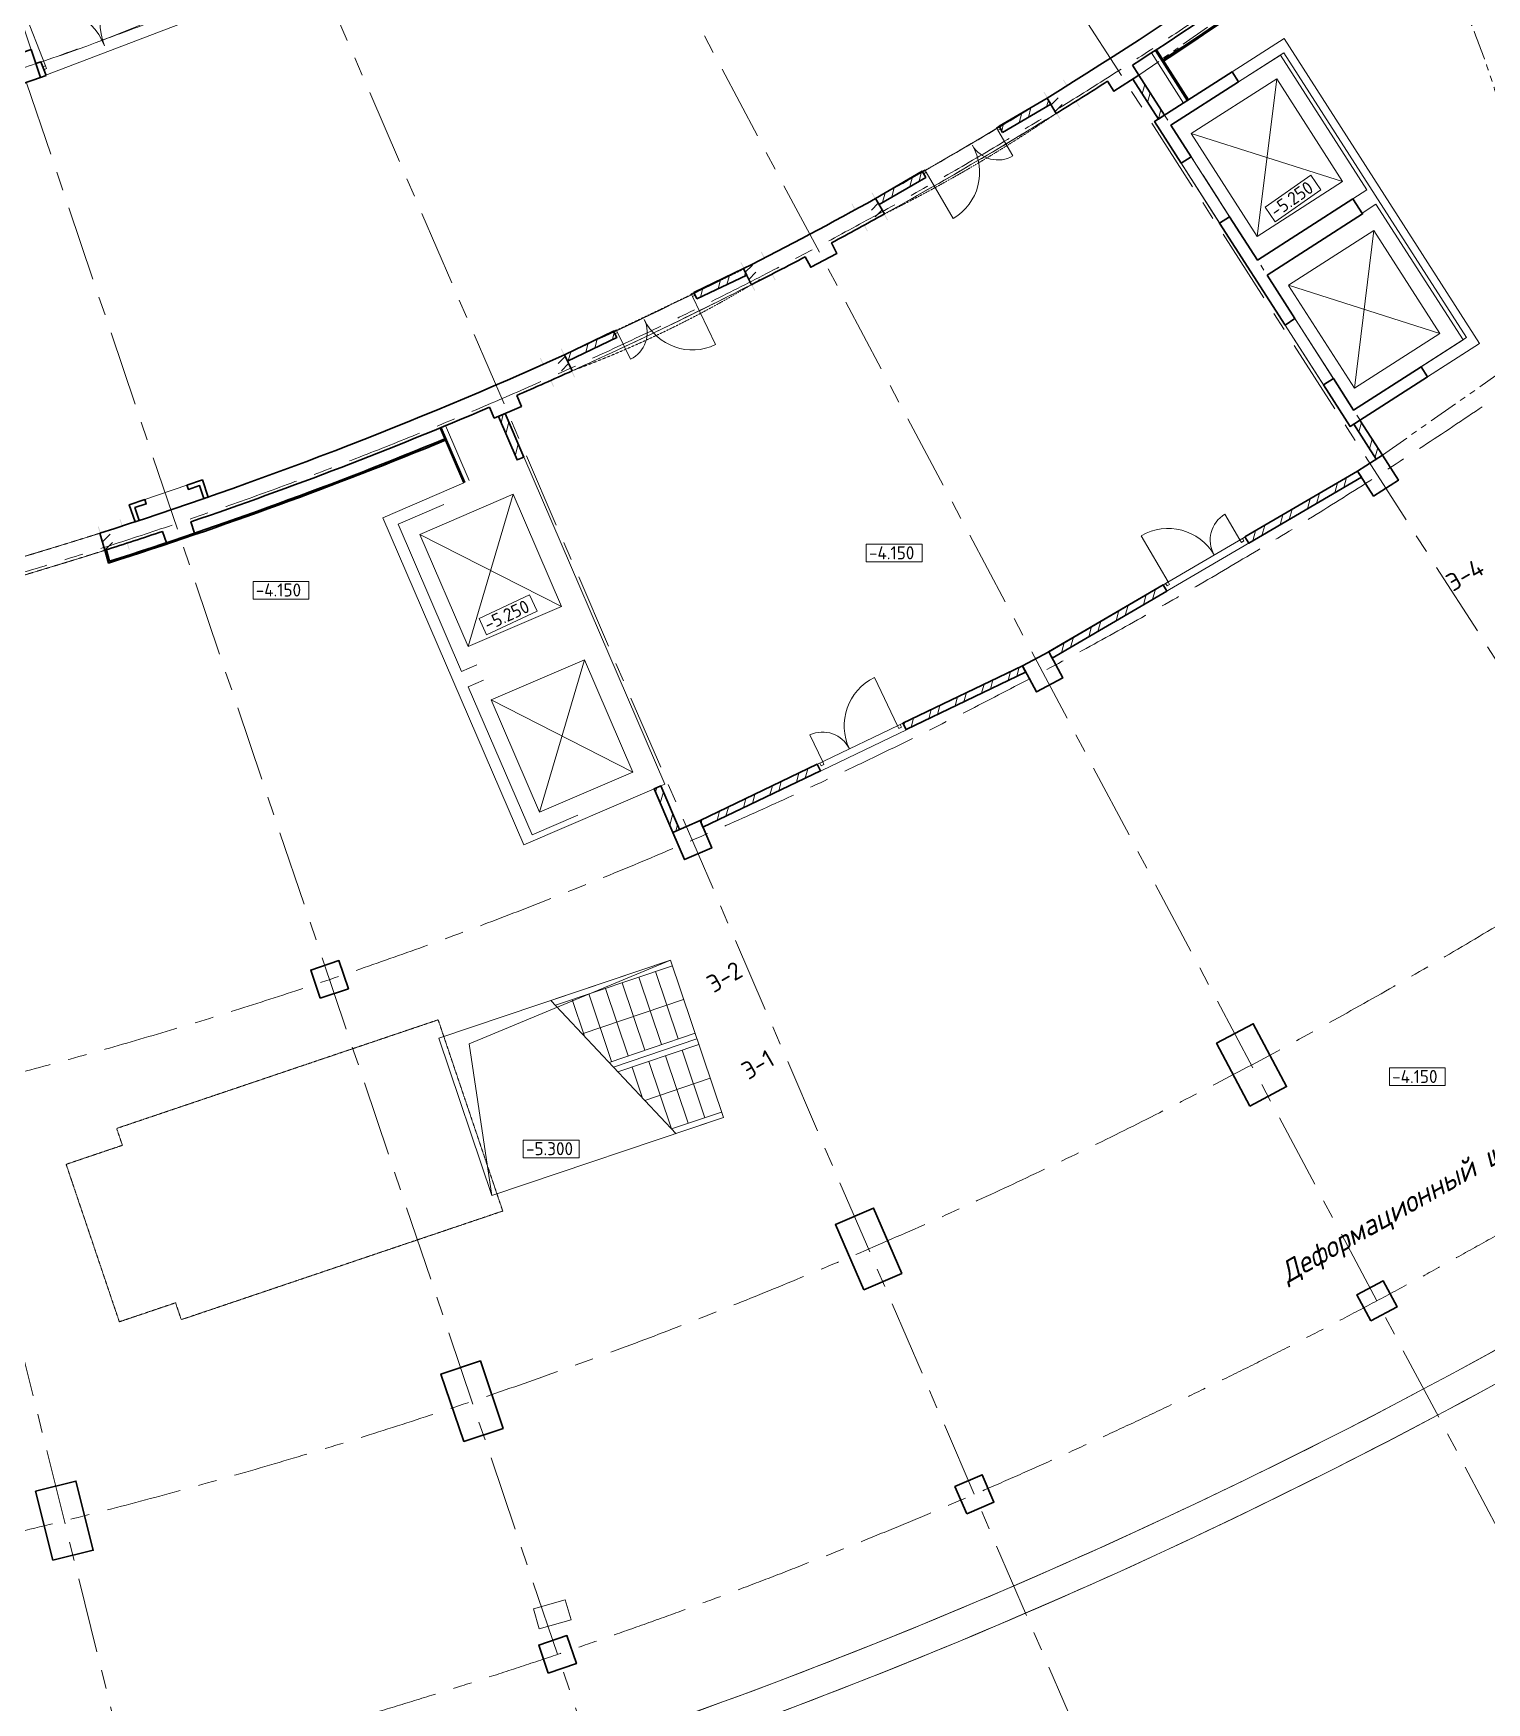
# Model space of a CAD drawing. Header units: millimetres. Extents: x -813692 to 807431, y 0 to 1813163.
# Drawn here: x 22034 to 46518, y 795525 to 823643 of the extents above; entities that cross this region are included whole.
import ezdxf

# ---------------------------------------------------------------- set-up
doc = ezdxf.new("R2010")
doc.units = ezdxf.units.MM
for name, pattern in [('Dashed', [5.644444, 2.822222, -2.822222]), ('ГОСТ 2.303 4', [7, 5, -2, 0]), ('Линия сетки', [22.225, 12.7, -3.175, 3.175, -3.175]), ('фантом2', [1.25, 0.625, -0.125, 0.125, -0.125, 0.125, -0.125])]:
    doc.linetypes.add(name, pattern=pattern)
for name, color, linetype, lineweight in [('00 Линия Тонкая', 7, 'Continuous', 0), ('A-ANNO-DIMS', 7, 'Continuous', 9), ('KR_0.09', 252, 'Continuous', 0), ('KR_0.2', 252, 'Continuous', 20), ('KR_0.35', 252, 'Continuous', 35), ('KR_0.5', 252, 'Continuous', 50), ('S-GRID', 252, 'Continuous', 9), ('АР_двери', 252, 'Continuous', 0), ('АР_демонт.несущ', 252, 'ГОСТ 2.303 4', 20), ('АР_кирпич120', 252, 'Continuous', 30), ('АР_кирпич250', 252, 'Continuous', 30), ('АР_кирпичные перегородки 120', 252, 'Continuous', 30), ('АР_монолит', 252, 'Continuous', 50), ('АР_остекление', 252, 'Continuous', 5), ('АР_Отметка на плане', 252, 'Continuous', 15), ('АР_Площади', 252, 'Continuous', 0), ('АР_тонкая линия', 252, 'Continuous', 5)]:
    doc.layers.add(name, color=color, linetype=linetype, lineweight=lineweight)
for name, color, linetype in [('АР_обшивка коробов', 252, 'Continuous'), ('АР_отв_СС', 252, 'Continuous'), ('Внутренние стены', 7, 'Continuous')]:
    doc.layers.add(name, color=color, linetype=linetype)
doc.layers.add('Линии', color=7, linetype='Continuous', lineweight=9, true_color=0x00a600)
doc.styles.add('GOST 2.304', font='')
doc.styles.add('GOST-2.304_Type-B_italic', font='')
doc.styles.get('GOST 2.304').set_extended_font_data('GOST Common')
doc.styles.get('GOST-2.304_Type-B_italic').set_extended_font_data('GOST Common', italic=True)
doc.dimstyles.new('М-200', dxfattribs={"dimtxt": 400, "dimasz": 160, "dimexe": 200, "dimexo": 400, "dimgap": 50, "dimtad": 1, "dimdec": 0, "dimzin": 0, "dimdsep": 46, "dimtxsty": 'GOST 2.304', "dimblk": 'ARCHTICK', "dimcen": 180, "dimdle": 200, "dimadec": 0, "dimazin": 0, "dimtfac": 1, "dimtdec": 0, "dimtmove": 1, "dimatfit": 0, "dimfxl": 1, "dimtolj": 1, "dimtzin": 0, "dimarcsym": 0})
pattern_1 = [(45, (-423586.43, -213449), (-89.802561, 89.802561), [])]
pattern_2 = [(75, (-1241.95, 1181845.07), (-362.2222, 97.05714), []), (75, (-1088.85, 1181933.45), (-362.2222, 97.05714), [])]
pattern_3 = [(75, (-1275.88, 1181915.7), (-362.2222, 97.05714), []), (75, (-1122.8, 1182004.1), (-362.2222, 97.05714), [])]

# ---------------------------------------------------------------- blocks, each defined once
blk = doc.blocks.new('КР_подвал')
at = {"layer": 'KR_0.09', "linetype": 'Continuous', "ltscale": 40}
h = blk.add_hatch(dxfattribs=at)
h.set_pattern_fill('BOUNDHATCH', color=256, scale=40, style=0, pattern_type=2)
h.set_pattern_definition(pattern_1)
h.paths.add_polyline_path([(276625, 38667), (276474, 38925), (276474, 38925), (276612, 39006), (276763, 38748)], flags=0)
h = blk.add_hatch(dxfattribs=at)
h.set_pattern_fill('BOUNDHATCH', color=256, scale=40, style=0, pattern_type=2)
h.set_pattern_definition(pattern_1)
h.paths.add_polyline_path([(273733, 36975), (273582, 37233), (273582, 37233), (273444, 37153), (273595, 36895)], flags=0)
h = blk.add_hatch(dxfattribs=at)
h.set_pattern_fill('BOUNDHATCH', color=256, scale=40, style=0, pattern_type=2)
h.set_pattern_definition(pattern_1)
h.paths.add_polyline_path([(271489, 35782), (271359, 36052), (271359, 36052), (271503, 36121), (271633, 35851)], flags=0)
h = blk.add_hatch(dxfattribs=at)
h.set_pattern_fill('BOUNDHATCH', color=256, scale=40, style=0, pattern_type=2)
h.set_pattern_definition(pattern_1)
h.paths.add_polyline_path([(268469, 34332), (268339, 34601), (268339, 34601), (268195, 34532), (268325, 34262)], flags=0)
h = blk.add_hatch(dxfattribs=at)
h.set_pattern_fill('BOUNDHATCH', color=256, scale=40, style=0, pattern_type=2)
h.set_pattern_definition(pattern_1)
h.paths.add_polyline_path([(260599, 31309), (260515, 31596), (260515, 31596), (260668, 31641), (260752, 31354)], flags=0)
at = {"layer": 'KR_0.5', "ltscale": 200}
h = blk.add_hatch(color=256, dxfattribs=at)
h.dxf.hatch_style = 1
edge = h.paths.add_edge_path()
edge.add_line((276797, 39138), (276481, 38940))
edge.add_arc((276481, 38940), 0.123, -147.9413, -57.9413, ccw=False)
edge.add_line((276480, 38940), (276424, 39031))
edge.add_line((276424, 39031), (276412, 39024))
edge.add_line((276412, 39024), (276473, 38926))
edge.add_line((276473, 38926), (276812, 39138))
edge.add_line((276812, 39138), (276751, 39236))
edge.add_line((276751, 39236), (276740, 39229))
edge.add_line((276740, 39229), (276797, 39138))
edge.add_arc((276796, 39138), 0.123, -57.9413, 32.0587, ccw=False)
h = blk.add_hatch(color=256, dxfattribs=at)
h.dxf.hatch_style = 1
edge = h.paths.add_edge_path()
edge.add_line((276957, 38864), (276641, 38668))
edge.add_arc((276641, 38667), 0.123, 121.7963, 211.7963)
edge.add_line((276641, 38667), (276697, 38577))
edge.add_line((276697, 38577), (276685, 38569))
edge.add_line((276685, 38569), (276625, 38667))
edge.add_line((276625, 38667), (276965, 38878))
edge.add_line((276965, 38878), (277025, 38780))
edge.add_line((277025, 38780), (277014, 38773))
edge.add_line((277014, 38773), (276958, 38864))
edge.add_arc((276957, 38864), 0.123, 31.7963, 121.7963)
h = blk.add_hatch(color=256, dxfattribs=at)
h.dxf.hatch_style = 1
edge = h.paths.add_edge_path()
edge.add_line((273239, 37056), (273566, 37235))
edge.add_arc((273566, 37235), 0.123, 298.6071, 388.6071)
edge.add_line((273566, 37235), (273515, 37329))
edge.add_line((273515, 37329), (273527, 37335))
edge.add_line((273527, 37335), (273582, 37234))
edge.add_line((273582, 37234), (273231, 37043))
edge.add_line((273231, 37043), (273176, 37144))
edge.add_line((273176, 37144), (273188, 37150))
edge.add_line((273188, 37150), (273239, 37056))
edge.add_arc((273239, 37056), 0.123, 208.6071, 298.6071)
h = blk.add_hatch(color=256, dxfattribs=at)
h.dxf.hatch_style = 1
edge = h.paths.add_edge_path()
edge.add_line((273399, 36782), (273725, 36962))
edge.add_arc((273725, 36962), 0.123, 28.8695, 118.8695, ccw=False)
edge.add_line((273726, 36962), (273777, 36868))
edge.add_line((273777, 36868), (273789, 36875))
edge.add_line((273789, 36875), (273733, 36975))
edge.add_line((273733, 36975), (273383, 36782))
edge.add_line((273383, 36782), (273439, 36682))
edge.add_line((273439, 36682), (273450, 36688))
edge.add_line((273450, 36688), (273399, 36782))
edge.add_arc((273399, 36782), 0.123, 118.8695, 208.8695, ccw=False)
h = blk.add_hatch(color=256, dxfattribs=at)
h.dxf.hatch_style = 1
edge = h.paths.add_edge_path()
edge.add_line((271698, 36237), (271367, 36066))
edge.add_arc((271367, 36066), 0.123, -152.6196, -62.6196, ccw=False)
edge.add_line((271367, 36066), (271318, 36161))
edge.add_line((271318, 36161), (271306, 36155))
edge.add_line((271306, 36155), (271359, 36053))
edge.add_line((271359, 36053), (271714, 36236))
edge.add_line((271714, 36236), (271661, 36339))
edge.add_line((271661, 36339), (271649, 36332))
edge.add_line((271649, 36332), (271698, 36237))
edge.add_arc((271698, 36237), 0.123, -62.6196, 27.3804, ccw=False)
h = blk.add_hatch(color=256, dxfattribs=at)
h.dxf.hatch_style = 1
edge = h.paths.add_edge_path()
edge.add_line((271836, 35951), (271504, 35781))
edge.add_arc((271504, 35781), 0.123, 117.118, 207.118)
edge.add_line((271504, 35781), (271553, 35686))
edge.add_line((271553, 35686), (271541, 35680))
edge.add_line((271541, 35680), (271489, 35782))
edge.add_line((271489, 35782), (271845, 35964))
edge.add_line((271845, 35964), (271897, 35862))
edge.add_line((271897, 35862), (271885, 35856))
edge.add_line((271885, 35856), (271836, 35951))
edge.add_arc((271836, 35951), 0.123, 27.118, 117.118)
h = blk.add_hatch(color=256, dxfattribs=at)
h.dxf.hatch_style = 1
edge = h.paths.add_edge_path()
edge.add_line((267982, 34453), (268323, 34604))
edge.add_arc((268323, 34604), 0.123, 293.9288, 383.9288)
edge.add_line((268323, 34604), (268280, 34702))
edge.add_line((268280, 34702), (268292, 34707))
edge.add_line((268292, 34707), (268339, 34602))
edge.add_line((268339, 34602), (267973, 34440))
edge.add_line((267973, 34440), (267927, 34545))
edge.add_line((267927, 34545), (267939, 34550))
edge.add_line((267939, 34550), (267982, 34453))
edge.add_arc((267982, 34453), 0.123, 203.9288, 293.9288)
h = blk.add_hatch(color=256, dxfattribs=at)
h.dxf.hatch_style = 1
edge = h.paths.add_edge_path()
edge.add_line((268120, 34166), (268460, 34319))
edge.add_arc((268460, 34319), 0.123, 24.1911, 114.1911, ccw=False)
edge.add_line((268460, 34319), (268504, 34221))
edge.add_line((268504, 34221), (268516, 34227))
edge.add_line((268516, 34227), (268469, 34332))
edge.add_line((268469, 34332), (268104, 34168))
edge.add_line((268104, 34168), (268151, 34063))
edge.add_line((268151, 34063), (268163, 34068))
edge.add_line((268163, 34068), (268120, 34166))
edge.add_arc((268120, 34166), 0.123, 114.1911, 204.1911, ccw=False)
h = blk.add_hatch(color=256, dxfattribs=at)
h.dxf.hatch_style = 1
edge = h.paths.add_edge_path()
edge.add_line((260879, 31724), (260525, 31609))
edge.add_arc((260525, 31609), 0.123, -161.9515, -71.9515, ccw=False)
edge.add_line((260525, 31609), (260492, 31711))
edge.add_line((260492, 31711), (260479, 31707))
edge.add_line((260479, 31707), (260514, 31597))
edge.add_line((260514, 31597), (260895, 31721))
edge.add_line((260895, 31721), (260859, 31830))
edge.add_line((260859, 31830), (260846, 31826))
edge.add_line((260846, 31826), (260879, 31725))
edge.add_arc((260879, 31725), 0.123, -71.9515, 18.0485, ccw=False)
h = blk.add_hatch(color=256, dxfattribs=at)
h.dxf.hatch_style = 1
edge = h.paths.add_edge_path()
edge.add_line((260969, 31420), (260614, 31306))
edge.add_arc((260614, 31306), 0.123, 107.7862, 197.7862)
edge.add_line((260614, 31306), (260647, 31204))
edge.add_line((260647, 31204), (260634, 31200))
edge.add_line((260634, 31200), (260599, 31309))
edge.add_line((260599, 31309), (260980, 31431))
edge.add_line((260980, 31431), (261015, 31322))
edge.add_line((261015, 31322), (261002, 31318))
edge.add_line((261002, 31318), (260969, 31420))
edge.add_arc((260969, 31420), 0.123, 17.7862, 107.7862)
at = {"layer": 'KR_0.2', "ltscale": 100}
blk.add_lwpolyline([(280016, 36196), (278559, 38469), (280462, 39689), (283538, 34890), (281636, 33670), (280178, 35943)], dxfattribs=at)
at = {"layer": 'KR_0.2', "ltscale": 200}
for points in [[(273733, 36975, 0.01157), (276625, 38667), (276473, 38926, -0.011582), (273582, 37234)], [(271489, 35782, -0.01157), (268469, 34332), (268339, 34602, 0.011582), (271359, 36053)], [(260599, 31309, -0.01157), (257384, 30368), (257299, 30656, 0.011582), (260514, 31597)]]:
    blk.add_lwpolyline(points, format="xyb", close=True, dxfattribs=at)
at = {"layer": 'KR_0.2', "ltscale": 100}
for points in [[(279547, 36928), (279378, 36820), (278731, 37830), (278899, 37938)], [(281296, 34201), (281127, 34093), (280480, 35103), (280648, 35211)], [(266221, 23091), (267114, 20437), (271019, 21751), (270126, 24405)]]:
    blk.add_lwpolyline(points, close=True, dxfattribs=at)
at = {"layer": 'KR_0.35', "ltscale": 200}
for points in [[(259041, 39110), (259515, 39270), (259355, 39744), (258881, 39584)], [(281970, 32222), (282391, 32492), (282121, 32913), (281701, 32643)], [(276292, 28923), (276734, 29158), (276499, 29599), (276057, 29364)], [(270364, 26097), (270823, 26295), (270625, 26754), (270166, 26556)], [(264226, 23762), (264700, 23922), (264540, 24396), (264066, 24236)], [(279889, 21945), (280507, 22273), (279944, 23333), (279326, 23004)], [(273382, 18849), (274024, 19127), (273549, 20228), (272906, 19951)], [(281926, 18328), (282367, 18562), (282133, 19004), (281691, 18769)], [(266644, 16293), (267307, 16517), (266923, 17654), (266260, 17430)], [(259720, 14294), (260400, 14464), (260109, 15628), (259430, 15459)], [(275117, 15078), (275576, 15276), (275378, 15735), (274919, 15537)], [(268067, 12394), (268541, 12554), (268381, 13027), (267907, 12867)]]:
    blk.add_lwpolyline(points, close=True, dxfattribs=at)
for points in [[(277490, 39209), (277598, 39041), (278019, 39311), (277911, 39479)], [(276625, 38667), (276473, 38926)], [(273733, 36975), (273582, 37234)], [(272395, 36252), (272489, 36075), (272931, 36310), (272837, 36486)], [(271489, 35782), (271359, 36052)], [(268469, 34331), (268339, 34601)], [(267077, 33718), (267156, 33534), (267615, 33732), (267536, 33916)], [(261569, 31626), (261634, 31436), (262107, 31596), (262043, 31786)], [(260599, 31309), (260514, 31597)]]:
    blk.add_lwpolyline(points, dxfattribs=at)
at = {"layer": 'KR_0.35', "ltscale": 100}
for points in [[(279696, 39197), (279588, 39366), (278283, 38529), (278731, 37830)], [(279696, 39197), (278559, 38469), (278899, 37938)], [(278731, 37830), (278899, 37938)], [(280178, 35943), (281786, 36974), (281624, 37227), (280016, 36196)], [(279378, 36820), (279547, 36928)], [(279547, 36928), (280016, 36196)], [(279378, 36820), (280480, 35103)], [(280178, 35943), (280648, 35211)], [(280480, 35103), (280648, 35211)], [(281127, 34093), (281575, 33394), (282880, 34231), (282772, 34399)], [(281296, 34201), (281636, 33670), (282772, 34399)], [(281127, 34093), (281296, 34201)]]:
    blk.add_lwpolyline(points, dxfattribs=at)
at = {"layer": 'KR_0.35', "ltscale": 200}
for centre, radius, start, end in [((238650, 100250), 100750, 270, 326), ((238650, 100252), 72052, 301.66498, 308.33353), ((238650, 100250), 72350, 302.86465, 307.13535), ((238650, 100250), 72350, 301.65993, 302.46869), ((238650, 100252), 72052, 296.99852, 299.00082), ((238650, 100250), 72350, 298.19798, 299.00674), ((238650, 100250), 72350, 296.99329, 297.80202), ((238650, 100252), 72052, 287.66539, 294.33435), ((238650, 100250), 72350, 293.53131, 294.34008), ((238650, 100250), 72350, 288.86465, 293.13535), ((238650, 100250), 72350, 287.65993, 288.46869)]:
    blk.add_arc(centre, radius, start, end, dxfattribs=at)
blk = doc.blocks.new('Д-1500-ДП-Л')
at = {"layer": 'АР_двери'}
for points in [[(826.5, 366), (826.5, 1266)], [(-573.5, 366), (-573.5, 866)], [(-623.5, 366), (-573.5, 366), (-573.5, 316), (-623.5, 316), (-623.5, 366)], [(826.5, 366), (876.5, 366), (876.5, 316), (826.5, 316), (826.5, 366)]]:
    blk.add_lwpolyline(points, dxfattribs=at)
for centre, radius, start, end in [((826.5, 366), 900, 90, 180), ((-573.5, 366), 500, 0, 90)]:
    blk.add_arc(centre, radius, start, end, dxfattribs=at)
blk = doc.blocks.new('_ArchTick')
at = {"color": 0, "linetype": 'ByBlock', "const_width": 0.15}
blk.add_lwpolyline([(-0.5, -0.5), (0.5, 0.5)], dxfattribs=at)
blk = doc.blocks.new('*D38')
at = {"layer": 'A-ANNO-DIMS', "color": 0, "lineweight": -2, "transparency": 16777216}
blk.add_arc((-165704, -113309), 107894, 270, 326, dxfattribs=at)
at = {"layer": 'Defpoints', "color": 0, "lineweight": 30, "transparency": 16777216}
for p in [(-165704, -113309), (-165704, -113309), (-75741, -173990), (-131171, -215528), (-165704, -221903)]:
    blk.add_point(p, dxfattribs=at)
at = {"layer": 'A-ANNO-DIMS', "color": 0, "lineweight": -2, "transparency": 16777216, "xscale": 160, "yscale": 160, "zscale": 160}
for p, rotation in [((-76255, -173643), 55.99999895826774), ((-165704, -221203), 179.9999981265246)]:
    blk.add_blockref('_ArchTick', p, dxfattribs=dict(at, rotation=rotation))
at = {"layer": 'A-ANNO-DIMS', "color": 0, "transparency": 16777216, "insert": (-114300, -207822), "char_height": 400, "attachment_point": 5, "rotation": 28.5412, "style": 'GOST 2.304'}
blk.add_mtext('\\A1;56,0%%D', dxfattribs=at)
blk = doc.blocks.new('Д-2200-ДП')
at = {"layer": 'АР_двери'}
for points in [[(50, 50), (50, 1050)], [(2150, 50), (2150, 1050)], [(0, 50), (50, 50), (50, 0), (0, 0), (0, 50)], [(2150, 50), (2200, 50), (2200, 0), (2150, 0), (2150, 50)]]:
    blk.add_lwpolyline(points, dxfattribs=at)
for centre, start, end in [((50, 0), 0, 90), ((2150, 0), 90, 180)]:
    blk.add_arc(centre, 1050, start, end, dxfattribs=at)
blk = doc.blocks.new('Оси200')
at = {"layer": 'S-GRID', "linetype": 'Линия сетки', "ltscale": 100}
for q in [(-139432.5, -218677.6), (-130947, -216190.9), (-122691.9, -213022.1), (-114722, -209192.1), (-107090.1, -204726.5)]:
    blk.add_line((-165703.8, -113309.3), q, dxfattribs=at)
for radius, start, end in [(64194.8, 269.999993, 325.999999), (72294.7, 269.999997, 326.000001), (80394.8, 269.999994, 325.999999), (87894.8, 269.999995, 325.999999), (92394.8, 269.999996, 326), (100494, 269.999991, 325.999999)]:
    blk.add_arc((-165703.8, -113309.3), radius, start, end, dxfattribs=at)
at = {"layer": 'A-ANNO-DIMS'}
dim = blk.add_angular_dim_2l(base=(-131171, -215527.9), line1=((-165703.8, -113309.3), (-75741.3, -173989.8)), line2=((-165703.8, -113309.3), (-165703.8, -221903.3)), text='56,0%%D', dimstyle='М-200', override={"dimadec": 2, "dimtmove": 2}, dxfattribs=at)
dim.commit()
dim.dimension.update_dxf_attribs({"geometry": '*D38', "text_midpoint": (-114299.5, -207822), "dimtype": 130})

msp = doc.modelspace()

# ---------------------------------------------------------------- hatches: boundary and pattern name
at = {"layer": 'АР_кирпичные перегородки 120', "lineweight": 0}
h = msp.add_hatch(dxfattribs=at)
h.set_pattern_fill('ANSI32', color=256, scale=1000, angle=30)
h.set_pattern_definition(pattern_2)
h.paths.add_polyline_path([(41092.6, 822265), (40987.4, 822197.2), (40555.4, 822870.9), (40659.4, 822937.8)])
h = msp.add_hatch(dxfattribs=at)
h.set_pattern_fill('ANSI32', color=256, scale=1000, angle=30)
h.set_pattern_definition(pattern_2)
h.paths.add_polyline_path([(38363.5, 821975.4), (38303.2, 822079.1), (39114.3, 822553.6), (39175.1, 822450.2)])
h = msp.add_hatch(dxfattribs=at)
h.set_pattern_fill('ANSI32', color=256, scale=1000, angle=30)
h.set_pattern_definition(pattern_2)
edge = h.paths.add_edge_path()
edge.add_line((36283.4, 820758.3), (36223.1, 820862.1))
edge.add_line((36223.1, 820862.1), (37008.5, 821321.6))
edge.add_line((37008.5, 821321.6), (37069.1, 821218))
edge.add_line((37069.1, 821218), (36283.6, 820758.4))
h = msp.add_hatch(dxfattribs=at)
h.set_pattern_fill('ANSI32', color=256, scale=1000, angle=30)
h.set_pattern_definition(pattern_3)
h.paths.add_polyline_path([(33213.5, 819170), (33161.6, 819278), (33999.7, 819680.5), (34051.8, 819572.6)])
h = msp.add_hatch(dxfattribs=at)
h.set_pattern_fill('ANSI32', color=256, scale=1000, angle=30)
h.set_pattern_definition(pattern_3)
edge = h.paths.add_edge_path()
edge.add_line((31032.9, 818120.4), (30980.3, 818229.9))
edge.add_line((30980.3, 818229.9), (31809.6, 818628.2))
edge.add_line((31809.6, 818628.2), (31861.5, 818520.2))
edge.add_line((31861.5, 818520.2), (31032.2, 818121.9))
h = msp.add_hatch(dxfattribs=at)
h.set_pattern_fill('ANSI32', color=256, scale=1000, angle=30)
h.set_pattern_definition(pattern_2)
edge = h.paths.add_edge_path()
edge.add_line((30297.6, 816507), (30182.7, 816457.5))
edge.add_line((30182.7, 816457.5), (29867.4, 817192.3))
edge.add_line((29867.4, 817192.3), (29980.9, 817241.2))
edge.add_line((29980.9, 817241.2), (30297.5, 816507))
h = msp.add_hatch(dxfattribs=at)
h.set_pattern_fill('ANSI32', color=256, scale=1000, angle=30)
h.set_pattern_definition(pattern_2)
edge = h.paths.add_edge_path()
edge.add_line((44762.9, 816540.4), (44657.7, 816472.6))
edge.add_line((44657.7, 816472.6), (44279.7, 817062.3))
edge.add_line((44279.7, 817062.3), (44383.6, 817129.2))
edge.add_line((44383.6, 817129.2), (44762.8, 816540.3))
h = msp.add_hatch(dxfattribs=at)
h.set_pattern_fill('ANSI32', color=256, scale=1000, angle=30)
h.set_pattern_definition(pattern_2)
edge = h.paths.add_edge_path()
edge.add_line((42509.3, 815053.2), (42446.2, 815161))
edge.add_line((42446.2, 815161), (44341.8, 816270.4))
edge.add_line((44341.8, 816270.4), (44409.6, 816165.1))
edge.add_line((44409.6, 816165.1), (42509.3, 815053.2))
edge.add_line((42509.3, 815053.2), (42446.2, 815161))
h = msp.add_hatch(dxfattribs=at)
h.set_pattern_fill('ANSI32', color=256, scale=1000, angle=30)
h.set_pattern_definition(pattern_2)
h.paths.add_polyline_path([(39199.8, 813116.9), (39140.1, 813226.7), (41066, 814353.7), (41129.2, 814245.8)])
h = msp.add_hatch(dxfattribs=at)
h.set_pattern_fill('ANSI32', color=256, scale=1000, angle=30)
h.set_pattern_definition(pattern_2)
h.paths.add_polyline_path([(38698.8, 812992.1), (36683.9, 812023.8), (36735.8, 811915.7), (38750.6, 812884)])
h = msp.add_hatch(dxfattribs=at)
h.set_pattern_fill('ANSI32', color=256, scale=1000, angle=30)
h.set_pattern_definition(pattern_2)
h.paths.add_polyline_path([(33266.6, 810381.6), (35241.8, 811330.7), (35293.7, 811222.6), (33314.4, 810271.4)])
h = msp.add_hatch(dxfattribs=at)
h.set_pattern_fill('ANSI32', color=256, scale=1000, angle=30)
h.set_pattern_definition(pattern_2)
edge = h.paths.add_edge_path()
edge.add_line((32922.1, 810233), (32807.2, 810183.4))
edge.add_line((32807.2, 810183.4), (32491.5, 810919.2))
edge.add_line((32491.5, 810919.2), (32605, 810968.1))
edge.add_line((32605, 810968.1), (32922, 810232.9))

# ---------------------------------------------------------------- linework, layer by layer
at = {"color": 7, "linetype": 'Continuous', "lineweight": 20}
for p, q in [((41541.1, 821957.5), (42980.9, 822880.1)), ((42652.5, 820223), (42980.9, 822880.1)), ((44092.3, 821145.6), (42980.9, 822880.1)), ((41541.1, 821957.5), (44092.3, 821145.6)), ((41541.1, 821957.5), (42652.2, 820223.5)), ((42652.5, 820223), (44092.3, 821145.6)), ((43180.6, 819399.3), (44619.9, 820322.7)), ((44292.9, 817665.4), (44619.9, 820322.7)), ((44619.9, 820322.7), (45732.2, 818588.8)), ((43180.6, 819399.3), (45732.2, 818588.8)), ((44292.9, 817665.4), (43180.9, 819398.9)), ((44292.9, 817665.4), (45732.2, 818588.8)), ((30114.5, 815882.3), (28544.5, 815204.6)), ((30114.5, 815882.3), (29360.9, 813313.3)), ((30114.5, 815882.3), (30930.7, 813991.4)), ((29360.9, 813313.3), (28544.5, 815204.6)), ((30930.9, 813991), (28544.5, 815204.6)), ((30930.9, 813991), (29360.9, 813313.3)), ((31318.4, 813092.5), (29748.1, 812415.7)), ((31318.4, 813092.5), (30563.5, 810523.9)), ((32133.8, 811200.7), (31318.6, 813092)), ((32133.8, 811200.7), (29748.1, 812415.7)), ((29748.1, 812415.7), (30563.5, 810523.9)), ((32133.8, 811200.7), (30563.5, 810523.9))]:
    msp.add_line(p, q, dxfattribs=at)
at = {"layer": '00 Линия Тонкая'}
for p, q in [((30754.3, 807352.1), (32767.5, 808032.2)), ((30829.6, 807272), (32799.6, 807937.5)), ((33660.5, 805378.4), (32767.6, 808032.2)), ((31953.4, 807651.6), (32337.5, 806514.7)), ((32234.4, 807746.5), (32618.5, 806609.7)), ((32515.3, 807841.5), (32899.4, 806704.6)), ((32860.8, 805108.3), (30754.3, 807352.1)), ((31110.5, 807366.9), (31318.6, 806751.1)), ((31391.5, 807461.8), (31775.6, 806324.9)), ((31672.5, 807556.7), (32056.5, 806419.8)), ((33182, 806800.1), (31732.3, 806310.3)), ((33214, 806705.3), (31807.6, 806230.2)), ((33246, 806610.6), (31882.8, 806150)), ((32963.4, 806515.1), (33347.5, 805378.2)), ((32120.5, 806230.3), (32296.6, 805709.3)), ((32401.5, 806325.3), (32785.6, 805188.4)), ((32682.5, 806420.2), (33066.5, 805283.3)), ((32334.2, 805669.2), (33436.4, 806041.6)), ((32785.6, 805188.4), (33628.5, 805473.2)), ((32860, 805109.1), (33660.5, 805378.4))]:
    msp.add_line(p, q, dxfattribs=at)
at = {"layer": 'KR_0.35', "lineweight": 13, "ltscale": 200}
for p, q in [((29378.1, 806624.1), (32767.6, 808032.2)), ((29755.8, 804064.7), (29378.1, 806624.1))]:
    msp.add_line(p, q, dxfattribs=at)
msp.add_lwpolyline([(28862.8, 806718.5), (29755.8, 804064.7), (33660.7, 805378.5), (32767.7, 808032.3), (28862.8, 806718.5)], close=True, dxfattribs=at)
at = {"layer": 'АР_демонт.несущ', "linetype": 'Dashed'}
for points in [[(36223.2, 820861.9, 0.0094703), (39117.9, 822555.8), (39266.1, 822294.8, -0.0349665), (36374.7, 820603), (36223.2, 820861.9)], [(30980.2, 818228.8, 0.0047051), (34002.6, 819674.5), (34129.9, 819409.4, -0.0465393), (31110, 817959.3), (30980.2, 818228.8)], [(19940.7, 814283.1, 0.0114899), (23155.6, 815224.8), (23239.9, 814936.9, -0.0115438), (20020.8, 813994.2), (19940.7, 814283.1)]]:
    msp.add_lwpolyline(points, format="xyb", dxfattribs=at)
at = {"layer": 'АР_кирпич120'}
msp.add_lwpolyline([(41092.6, 822265), (40987.4, 822197.2), (40555.4, 822870.9), (40659.4, 822937.8)], close=True, dxfattribs=at)
for points in [[(38363.5, 821975.4), (38303.2, 822079.1), (39114.3, 822553.6), (39175.1, 822450.2), (38363.5, 821975.4)], [(36283.4, 820758.3), (36223.1, 820862.1), (37008.5, 821321.6), (37069.1, 821218), (36283.6, 820758.4)], [(33213.5, 819170), (33161.6, 819278), (33999.7, 819680.5), (34051.8, 819572.6), (33213.5, 819170)], [(31032.9, 818120.4), (30980.3, 818229.9), (31809.6, 818628.2), (31861.5, 818520.2), (31032.2, 818121.9)], [(30297.6, 816507), (30182.7, 816457.5), (29867.4, 817192.3), (29980.9, 817241.2), (30297.5, 816507)], [(44762.9, 816540.4), (44657.7, 816472.6), (44279.7, 817062.3), (44383.6, 817129.2), (44762.8, 816540.3)], [(42509.3, 815053.2), (42446.2, 815161), (44341.8, 816270.4), (44409.6, 816165.1), (42509.3, 815053.2), (42446.2, 815161)], [(39199.8, 813116.9), (39140.1, 813226.7), (41066, 814353.7), (41129.2, 814245.8), (39199.8, 813116.9)], [(38698.8, 812992.1), (36683.9, 812023.8), (36735.8, 811915.7), (38750.6, 812884), (38698.8, 812992.1)], [(33266.6, 810381.6), (35241.8, 811330.7), (35293.7, 811222.6), (33314.4, 810271.4), (33266.6, 810381.6)], [(32922.1, 810233), (32807.2, 810183.4), (32491.5, 810919.2), (32605, 810968.1), (32922, 810232.9)]]:
    msp.add_lwpolyline(points, dxfattribs=at)
at = {"layer": 'АР_кирпич250'}
for p, q in [((22076.1, 823134.7), (22157.4, 823166)), ((22157.4, 823166), (22246.9, 822932.8)), ((22156.1, 822897.9), (22246.9, 822932.8))]:
    msp.add_line(p, q, dxfattribs=at)
msp.add_lwpolyline([(22156.1, 822897.9), (22076.1, 823134.7)], dxfattribs=at)
at = {"layer": 'АР_обшивка коробов', "lineweight": 5}
for p, q in [((40871.3, 823314), (41410.3, 822468.5)), ((40933.9, 823355.4), (41473.4, 822509)), ((40944.4, 823362.1), (41483.9, 822515.7))]:
    msp.add_line(p, q, dxfattribs=at)
at = {"layer": 'АР_обшивка коробов', "lineweight": 30}
for p, q in [((40955, 823368.8), (41494.5, 822522.5)), ((41066, 814353.7), (39136.6, 813224.8))]:
    msp.add_line(p, q, dxfattribs=at)
for points in [[(41063.3, 823198.8, 0.0226048), (46285.4, 826952.2), (46151.9, 827114.5), (46171.3, 827130.6), (46320.9, 826948.4, -0.0226953), (41076.8, 823177.7)], [(23239.8, 814937.2), (23302.2, 814720.9, 0.0207999), (28976.2, 816790.6, 0.0207999)], [(28966.3, 816813.4, -0.0206962), (23319.1, 814752.6), (23263.6, 814944.8), (23239.9, 814936.9)]]:
    msp.add_lwpolyline(points, format="xyb", dxfattribs=at)
for points in [[(28887.5, 816996.2), (29286.4, 816071.1)], [(24978.4, 815832.6), (24907.5, 815808), (24834.3, 816024.8), (24645, 815960.2), (24621, 816031.3), (24881.3, 816120), (24978.4, 815832.6)], [(23747, 815414.5), (23818.2, 815437.9), (23745, 815654.6), (23934.7, 815718.1), (23910.6, 815789.2), (23649.9, 815701.8), (23747, 815414.5)]]:
    msp.add_lwpolyline(points, dxfattribs=at)
at = {"layer": 'АР_обшивка коробов', "lineweight": 5}
for points in [[(28899, 817001.1), (29297.9, 816076)], [(28910.5, 817006.1), (29309.3, 816081)], [(28979.4, 817035.8), (29378.2, 816110.7)]]:
    msp.add_lwpolyline(points, dxfattribs=at)
at = {"layer": 'АР_остекление'}
for p, q in [((29980.9, 817241.2), (30297.6, 816507)), ((41129.2, 814245.8), (39199.8, 813116.9))]:
    msp.add_line(p, q, dxfattribs=at)
at = {"layer": 'АР_отв_СС', "lineweight": 15}
msp.add_lwpolyline([(30457.7, 797102.7), (30995.4, 797257.4), (31092.2, 796920.9), (30554.5, 796766.1)], close=True, dxfattribs=at)
at = {"layer": 'АР_Отметка на плане'}
for points in [[(36066.7, 815039), (37006.4, 815039), (37006.4, 814739.8), (36066.7, 814739.8)], [(25734.5, 814412.7), (26674.3, 814412.7), (26674.3, 814113.4), (25734.5, 814113.4)], [(44880.9, 806217.7), (45820.6, 806217.7), (45820.6, 805918.4), (44880.9, 805918.4)], [(30288, 805001.3), (31227.7, 805001.3), (31227.7, 804702), (30288, 804702)]]:
    msp.add_lwpolyline(points, close=True, dxfattribs=at)
at = {"layer": 'АР_Площади', "ltscale": 0.5}
for points in [[(74221.2, 831159.8), (67000.3, 821539.9, 0.3591272), (67080.4, 819696.7), (67214.8, 819547.5), (63137.4, 815564.1), (62765.9, 815229.5), (62539.3, 815026), (63810.6, 813614), (63562, 813388.8), (63746.1, 813184.3, -0.0180133), (58495.4, 808872), (58343.8, 809070.8, -0.0203641), (52068.7, 804677.3, -0.020364), (45457.1, 800808.8, -0.0203641), (38552.6, 797491, -0.020364), (31401.2, 794746), (31481.2, 794509.2, -0.0181513), (24974.3, 792569)], [(22076.1, 823134.7), (19807.7, 829852.1), (22083.9, 830624.1), (24330.7, 824000.1, -0.0270631), (22076.1, 823134.7)], [(44984.3, 826587.7, -0.0203576), (40178.6, 823222.9, -0.0191464), (35115.1, 820260.4, -0.0201479), (29827.4, 817719.5, -0.0180381), (24978.4, 815832.6), (24881.3, 816120), (23649.9, 815701.8), (23747, 815414.5, -0.0169082), (18964.2, 814028.7)], [(19037, 813737.7, 0.0186366), (24210.9, 815254), (24274.3, 815064.3), (24748.8, 815224.1), (24684.5, 815413.9, 0.0149033), (28887.5, 816996.2), (28976.2, 816790.6), (29021.7, 816685), (29286.4, 816071.1), (27919.3, 815481.2), (30295.6, 809972), (32491.5, 810919.2), (33005.5, 809724.4), (33464.8, 809922.6), (33316.2, 810266.7), (38752.8, 812879.3), (38928.9, 812548.1), (39374.9, 812785.2), (39199.8, 813116.9), (44409.6, 816165.1), (44611.7, 815849.5), (45032.6, 816119.4), (44383.8, 817128.9), (46397.1, 818419.7), (43104.6, 823554.8), (41495.2, 822521.4), (40955, 823368.8, 0.0169767), (44969.1, 826199.5)], [(32922, 810233), (32605.5, 810968.3), (32673.8, 810997.8), (29980.7, 817241.2), (30256.4, 817360.1), (30177, 817544.1, 0.0183823), (35036.6, 819879.3), (35130.9, 819702.5), (35572.3, 819937.2), (35478.1, 820114.1, 0.0186284), (40131.5, 822837), (40239.7, 822668.3), (40555.6, 822870.7), (40987.4, 822197.2), (40924.1, 822156.7), (44216.5, 817021.6), (44279.7, 817062.3), (44659, 816473.4), (44341.8, 816270.4), (39140.1, 813226.7), (38698.8, 812992.1), (33266.6, 810381.6), (32922.1, 810233)]]:
    msp.add_lwpolyline(points, format="xyb", dxfattribs=at)
for points in [[(18964.2, 814028.7), (17125.7, 821402.5), (21682.4, 822737.9), (22153.8, 822905.4), (26589.1, 824599.5)], [(29755.6, 804064.5), (28862.7, 806718.3), (32767.7, 808032.3), (33660.7, 805378.5), (29755.6, 804064.6)], [(29285.3, 799921.1), (28901.1, 801057.8), (29564.3, 801281.9), (29948.3, 800145), (29285.3, 799921.1)]]:
    msp.add_lwpolyline(points, dxfattribs=at)
at = {"layer": 'АР_Площади', "color": 5, "ltscale": 0.5}
msp.add_lwpolyline([(29033.4, 787334.5), (27427.2, 792977, 0.0106497), (31561.2, 794272.3, 0.020364), (38750.7, 797031.9, 0.020364), (45691.8, 800367.3, 0.0203641), (52338.6, 804256.3, 0.0203641)], format="xyb", dxfattribs=at)
at = {"layer": 'АР_тонкая линия'}
for p, q in [((42229.1, 822993.5), (43104.6, 823554.8)), ((46397, 818419.7), (43104.6, 823554.8)), ((42337, 822825.1), (43044.2, 823278.5)), ((44501.5, 821005.6), (43044.2, 823278.5)), ((41540.4, 821566), (42188.1, 820555.8)), ((44265.8, 820854.4), (44501.5, 821005.6)), ((44418.5, 820616.2), (44654.2, 820767.3)), ((46120.7, 818480.1), (44654.2, 820767.3)), ((43289.2, 818838.4), (43936.9, 817828.2)), ((45413.6, 818026.7), (46120.7, 818480.1)), ((45521.5, 817858.3), (46397, 818419.7)), ((28950.2, 815707.6), (28178.9, 815374.9)), ((29248.2, 812895.7), (28178.9, 815374.9)), ((29505.3, 813006.6), (29248.2, 812895.7)), ((29617.4, 812746.7), (29360.2, 812635.9)), ((30436.3, 810141), (29360.2, 812635.9)), ((31207.6, 810473.7), (30436.3, 810141)), ((32988.3, 807367.9), (31281, 806791.1))]:
    msp.add_line(p, q, dxfattribs=at)
at = {"layer": 'АР_тонкая линия', "linetype": 'фантом2', "ltscale": 800}
msp.add_lwpolyline([(44384.9, 817129.5), (44762.7, 816540.3), (47279.6, 818302.6, 0.1492337), (45090.5, 826040), (40660.7, 822938.2), (44762.7, 816540.3)], format="xyb", dxfattribs=at)
at = {"layer": 'АР_тонкая линия'}
for points in [[(42784.7, 820715.1), (43554.4, 821254.1), (43726.1, 821008.9), (42956.3, 820469.9)], [(29543.3, 813785.7), (30395, 814182.8), (30521.5, 813911.6), (29669.8, 813514.5)]]:
    msp.add_lwpolyline(points, close=True, dxfattribs=at)
at = {"layer": 'АР_тонкая линия', "linetype": 'фантом2', "lineweight": 0, "ltscale": 5}
msp.add_lwpolyline([(29941.6, 803805.5), (24525.3, 801975.7), (24429.3, 802259.9), (23481.9, 801939.8), (22585.8, 804592.5), (23533.1, 804912.6), (23437.1, 805196.8), (28853.4, 807026.6)], close=True, dxfattribs=at)
at = {"layer": 'АР_тонкая линия', "linetype": 'Continuous'}
for radius in [94080, 94580]:
    msp.add_arc((1291.2, 883877.6), radius, 288.665703, 307.331506, dxfattribs=at)
at = {"layer": 'Внутренние стены'}
msp.add_line((32807.5, 810183.5), (33266.6, 810381.6), dxfattribs=at)
at = {"layer": 'Линии'}
msp.add_line((40729.3, 822830.3), (41031.6, 822358.9), dxfattribs=at)

# ---------------------------------------------------------------- block references
at = {"layer": 'A-ANNO-DIMS', "color": 18, "lineweight": 0, "true_color": 0x000000}
msp.add_blockref('Оси200', (166995, 997181.2), dxfattribs=at)
at = {"layer": 'АР_двери', "rotation": 21.44785860655057}
msp.add_blockref('Д-2200-ДП', (22208, 823031.5), dxfattribs=at)
at = {"layer": 'АР_двери', "color": 0, "rotation": 210.3342277905902}
msp.add_blockref('Д-1500-ДП-Л', (37605.4, 822037), dxfattribs=at)
at = {"layer": 'АР_монолит'}
msp.add_blockref('КР_подвал', (-237358.6, 783627.7), dxfattribs=at)
at = {"layer": 'АР_остекление', "xscale": -1}
for p, rotation in [((32234.7, 819183.3), 205.6616927507094), ((42050.5, 814505.6), 30.3316927507095)]:
    msp.add_blockref('Д-1500-ДП-Л', p, dxfattribs=dict(at, rotation=rotation))
at = {"layer": 'АР_остекление', "rotation": 25.66547341778149}
msp.add_blockref('Д-1500-ДП-Л', (36007.3, 811292.6), dxfattribs=at)

# ---------------------------------------------------------------- texts
at = {"layer": 'S-GRID', "linetype": 'Continuous', "lineweight": 5, "insert": (43101.4, 802694.6), "char_height": 350, "attachment_point": 4, "rotation": 29.70615, "style": 'GOST-2.304_Type-B_italic'}
msp.add_mtext('\\A1;Деформационный шов', dxfattribs=at)
at = {"layer": 'АР_Отметка на плане', "char_height": 220, "attachment_point": 7, "style": 'GOST 2.304'}
for s, insert in [('-4.150', (36112.5, 814783.7)), ('-4.150', (25780.3, 814157.3)), ('-4.150', (44926.6, 805962.3)), ('-5.300', (30333.8, 804745.9))]:
    msp.add_mtext(s, dxfattribs=dict(at, insert=insert))
at = {"layer": 'АР_тонкая линия', "char_height": 220, "attachment_point": 7, "style": 'GOST 2.304'}
for insert, rotation in [((42968.6, 820532.2), 35), ((29692.7, 813573.6), 25)]:
    msp.add_mtext('-5.250', dxfattribs=dict(at, insert=insert, rotation=rotation))
at = {"layer": 'АР_тонкая линия', "linetype": 'Continuous', "char_height": 300, "attachment_point": 7, "rotation": 30, "style": 'GOST 2.304'}
for s, insert in [('\\A1;\\pxql;{\\fISOCPEUR|b0|i0|c204|p34;Э\\fISOCPEUR|b0|i0|c0|p34;-4}', (45948.8, 814231.9)), ('\\A1;\\pxql;Э-2', (33494.9, 807471.1)), ('\\A1;\\pxql;Э-1', (34078.9, 806008.1))]:
    msp.add_mtext(s, dxfattribs=dict(at, insert=insert))

doc.saveas('drawing.dxf')
